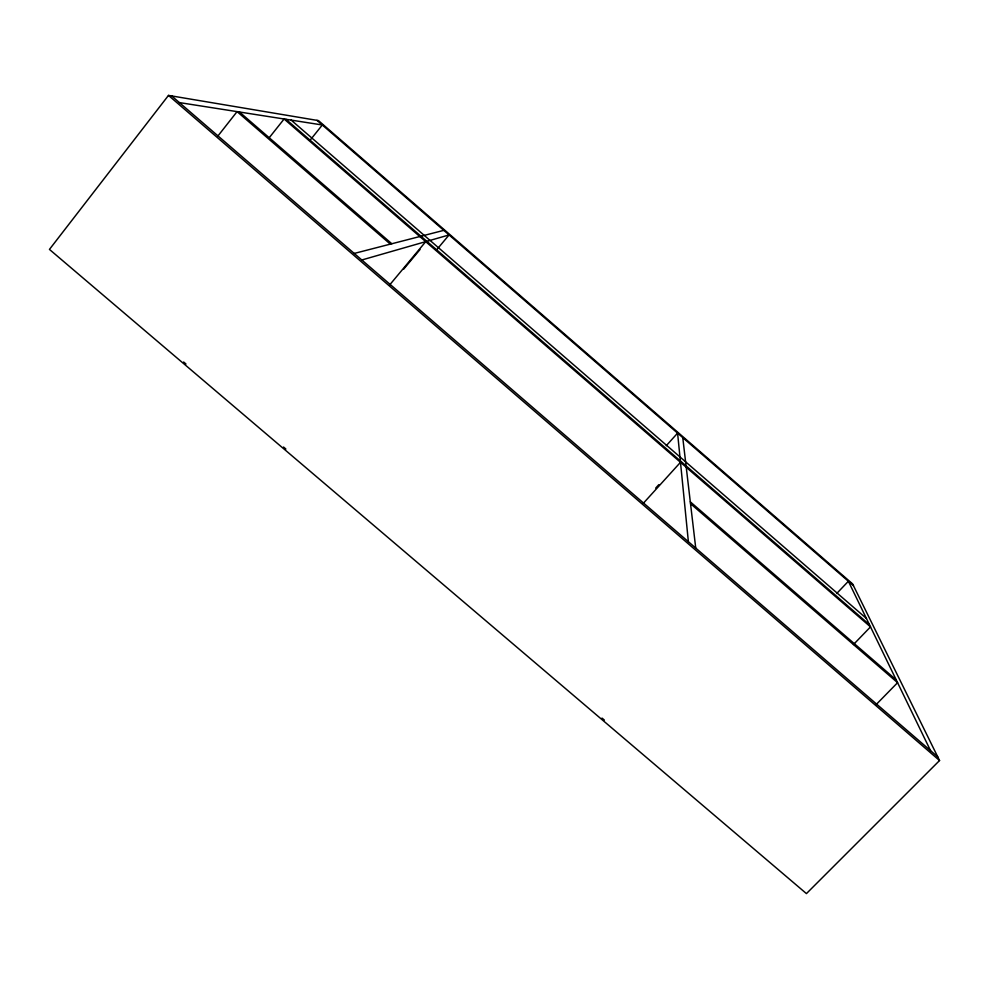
<?xml version="1.0" encoding="UTF-8"?>
<svg xmlns="http://www.w3.org/2000/svg" width="989" height="989" viewBox="0 0 989 989"><rect width="100%" height="100%" fill="white"/><g stroke="black" fill="none" stroke-linecap="round" stroke-linejoin="round"><path stroke-width="1.48" d="M168.489 95.401L49.45 249.413L806.431 893.599L939.55 760.529L852.58 583.881L318.483 120.609L168.489 95.401L939.55 760.529M218.05 135.827L237.076 111.621L390.334 244.135M268.761 138.312L284.103 119.001L870.505 626.878L853.47 644.531M310.756 139.412L322.315 124.985L179.355 102.584M389.617 284.993L425.715 241.65M403.512 269.329L420.004 249.537M437.249 249.092L449.08 234.937L361.813 259.983M666.252 445.705L677.589 433.133L688.381 541.725M655.707 488.072L658.798 484.672M643.307 503.314L680.494 462.308M836.694 593.511L848.377 581.26L930.55 750.651M876.069 704.65L897.579 682.682L690.52 503.661M354.223 253.444L443.801 230.35M183.633 362.011L185.981 364.001M283.534 447.028L285.883 449.031M602.017 718.088L604.378 720.091M171.641 95.921L937.745 756.857M291.162 120.102L866.438 618.471M285.957 119.286L869.442 624.677M239.437 111.992L391.817 243.751M690.31 501.843L896.232 679.9M316.962 120.349L853.47 585.686M682.756 437.62L695.737 548.067"/></g></svg>
